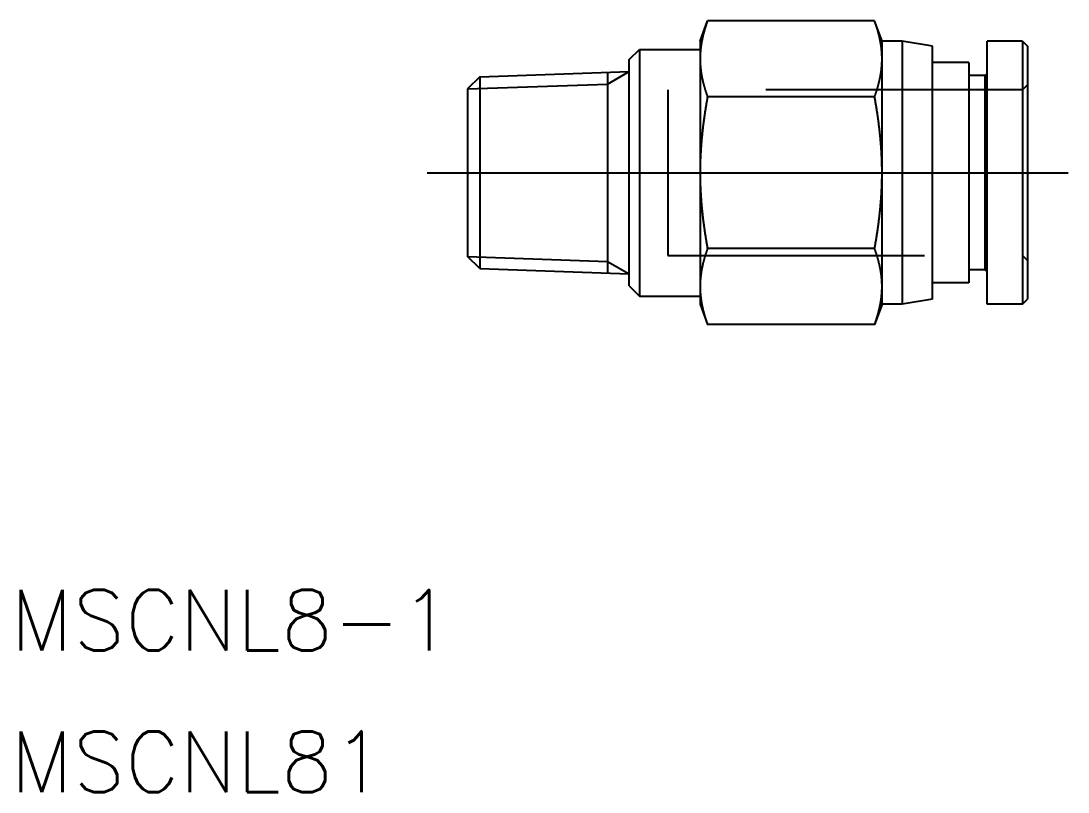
# Model space of a CAD drawing. Extents: x -76.6 to 9.5, y -30.6 to 9.5.
# Drawn here: x -76.6 to -24.8, y -30.6 to 7.5 of the extents above; entities that cross this region are included whole.
import ezdxf

# ---------------------------------------------------------------- set-up
doc = ezdxf.new("R2010")
doc.units = 0
doc.linetypes.add('CENTER', pattern=[50.8, 31.75, -6.35, 6.35, -6.35])
doc.linetypes.add('DASHED', pattern=[19.05, 12.7, -6.35])
doc.layers.get('0').update_dxf_attribs({"linetype": 'CONTINUOUS'})
doc.layers.add('CENTER', color=1, linetype='CENTER')
doc.styles.get("Standard").update_dxf_attribs({"font": 'txt.shx', "height": 3, "bigfont": 'bigfont.shx'})

msp = doc.modelspace()

# ---------------------------------------------------------------- linework, layer by layer
at = {"color": 7, "linetype": 'CONTINUOUS'}
for p, q in [((-42.962, 6.5), (-42.596, 7.506)), ((-34.328, 7.506), (-42.596, 7.506)), ((-33.962, 6.5), (-34.328, 7.506)), ((-42.962, 6.5), (-42.962, 5.629)), ((-33.962, 5.629), (-33.962, 6.5)), ((-32.962, 6.5), (-33.962, 6.5)), ((-32.962, 6.5), (-32.962, -6.5)), ((-31.462, 6.25), (-32.962, 6.5)), ((-31.462, -6.25), (-31.462, 6.25)), ((-28.762, -6.5), (-28.762, 6.5)), ((-27.012, 6.5), (-28.762, 6.5)), ((-27.012, 6.5), (-27.012, -6.5)), ((-27.012, 6.5), (-26.762, 6.25)), ((-26.762, 6.25), (-26.762, -6.25)), ((-46.462, 5.6), (-45.962, 6.1)), ((-45.962, 6.1), (-45.962, -6.1)), ((-45.962, 6.1), (-42.962, 6.1)), ((-46.462, -5.6), (-46.462, 5.6)), ((-42.962, 5.629), (-42.962, 0)), ((-33.962, 0), (-33.962, 5.629)), ((-29.662, 5.45), (-31.462, 5.45)), ((-29.662, 5.45), (-29.662, -5.45)), ((-53.86, 4.746), (-54.462, 4.144)), ((-53.86, 4.746), (-46.462, 5.005)), ((-53.86, 4.746), (-53.86, -4.746)), ((-47.533, 4.967), (-47.533, -4.967)), ((-46.462, -5.005), (-46.462, 5.005)), ((-46.462, -5.005), (-46.462, 5.005)), ((-28.862, 4.8), (-29.662, 4.8)), ((-28.862, 4.8), (-28.762, 4.9)), ((-28.862, -4.8), (-28.862, 4.8)), ((-54.462, 4.144), (-54.462, -4.144)), ((-34.328, 3.753), (-42.596, 3.753)), ((-42.962, 0), (-42.962, -5.629)), ((-33.962, -5.629), (-33.962, 0)), ((-34.328, -3.753), (-42.596, -3.753)), ((-53.86, -4.746), (-54.462, -4.144)), ((-53.86, -4.746), (-46.462, -5.005)), ((-28.862, -4.8), (-29.662, -4.8)), ((-28.862, -4.8), (-28.762, -4.9)), ((-46.462, -5.6), (-45.962, -6.1)), ((-42.962, -5.629), (-42.962, -6.5)), ((-33.962, -6.5), (-33.962, -5.629)), ((-29.662, -5.45), (-31.462, -5.45)), ((-45.962, -6.1), (-42.962, -6.1)), ((-42.962, -6.5), (-42.596, -7.506)), ((-33.962, -6.5), (-34.328, -7.506)), ((-32.962, -6.5), (-33.962, -6.5)), ((-31.462, -6.25), (-32.962, -6.5)), ((-27.012, -6.5), (-28.762, -6.5)), ((-27.012, -6.5), (-26.762, -6.25)), ((-34.328, -7.506), (-42.596, -7.506))]:
    msp.add_line(p, q, dxfattribs=at)
at = {"color": 3, "linetype": 'CONTINUOUS'}
for p, q in [((-47.533, 4.386), (-46.462, 5.005)), ((-54.462, 4.144), (-47.533, 4.386)), ((-54.462, -4.144), (-47.533, -4.386)), ((-47.533, -4.386), (-46.462, -5.005))]:
    msp.add_line(p, q, dxfattribs=at)
at = {"color": 3, "linetype": 'DASHED'}
for p, q in [((-26.762, 4.35), (-27.012, 4.1)), ((-27.012, 4.1), (-44.562, 4.1)), ((-44.562, 4.1), (-44.562, -4.1)), ((-27.012, 4.1), (-27.012, -4.1)), ((-44.562, -4.1), (-27.012, -4.1)), ((-27.012, -4.1), (-26.762, -4.35))]:
    msp.add_line(p, q, dxfattribs=at)
at = {"color": 7}
for points in [[(-42.596, 7.506, 0), (-42.604, 7.485, 0), (-42.611, 7.464, 0), (-42.618, 7.443, 0), (-42.626, 7.422, 0), (-42.633, 7.401, 0), (-42.64, 7.381, 0), (-42.647, 7.36, 0), (-42.654, 7.339, 0), (-42.661, 7.319, 0), (-42.668, 7.298, 0), (-42.675, 7.278, 0), (-42.682, 7.257, 0), (-42.688, 7.237, 0), (-42.695, 7.217, 0), (-42.701, 7.196, 0), (-42.708, 7.176, 0), (-42.714, 7.156, 0), (-42.72, 7.136, 0), (-42.726, 7.116, 0), (-42.732, 7.095, 0), (-42.738, 7.075, 0), (-42.744, 7.055, 0), (-42.75, 7.035, 0), (-42.756, 7.015, 0), (-42.761, 6.995, 0), (-42.767, 6.976, 0), (-42.773, 6.956, 0), (-42.778, 6.936, 0), (-42.783, 6.916, 0), (-42.788, 6.896, 0), (-42.794, 6.877, 0), (-42.799, 6.857, 0), (-42.804, 6.837, 0), (-42.809, 6.817, 0), (-42.814, 6.798, 0), (-42.818, 6.778, 0), (-42.823, 6.759, 0), (-42.828, 6.739, 0), (-42.832, 6.72, 0), (-42.837, 6.7, 0), (-42.841, 6.68, 0), (-42.846, 6.661, 0), (-42.85, 6.641, 0), (-42.854, 6.622, 0), (-42.858, 6.603, 0), (-42.862, 6.583, 0), (-42.866, 6.564, 0), (-42.87, 6.544, 0), (-42.874, 6.525, 0), (-42.877, 6.506, 0), (-42.881, 6.486, 0), (-42.885, 6.467, 0), (-42.888, 6.447, 0), (-42.892, 6.428, 0), (-42.895, 6.409, 0), (-42.898, 6.389, 0), (-42.901, 6.37, 0), (-42.904, 6.351, 0), (-42.907, 6.331, 0), (-42.91, 6.312, 0), (-42.913, 6.293, 0), (-42.916, 6.273, 0), (-42.919, 6.254, 0), (-42.921, 6.235, 0), (-42.924, 6.215, 0), (-42.926, 6.196, 0), (-42.929, 6.177, 0), (-42.931, 6.157, 0), (-42.933, 6.138, 0), (-42.935, 6.119, 0), (-42.937, 6.099, 0), (-42.939, 6.08, 0), (-42.941, 6.061, 0), (-42.943, 6.041, 0), (-42.945, 6.022, 0), (-42.946, 6.002, 0), (-42.948, 5.983, 0), (-42.95, 5.963, 0), (-42.951, 5.944, 0), (-42.952, 5.924, 0), (-42.953, 5.905, 0), (-42.955, 5.885, 0), (-42.956, 5.866, 0), (-42.957, 5.846, 0), (-42.958, 5.827, 0), (-42.958, 5.807, 0), (-42.959, 5.787, 0), (-42.96, 5.768, 0), (-42.96, 5.748, 0), (-42.961, 5.728, 0), (-42.961, 5.709, 0), (-42.962, 5.689, 0), (-42.962, 5.669, 0), (-42.962, 5.649, 0), (-42.962, 5.629, 0)], [(-33.962, 5.629, 0), (-33.962, 5.65, 0), (-33.962, 5.67, 0), (-33.962, 5.69, 0), (-33.963, 5.71, 0), (-33.963, 5.731, 0), (-33.964, 5.751, 0), (-33.964, 5.771, 0), (-33.965, 5.791, 0), (-33.966, 5.811, 0), (-33.967, 5.831, 0), (-33.967, 5.851, 0), (-33.968, 5.871, 0), (-33.97, 5.891, 0), (-33.971, 5.911, 0), (-33.972, 5.93, 0), (-33.974, 5.95, 0), (-33.975, 5.97, 0), (-33.977, 5.99, 0), (-33.978, 6.009, 0), (-33.98, 6.029, 0), (-33.982, 6.049, 0), (-33.983, 6.068, 0), (-33.985, 6.088, 0), (-33.987, 6.108, 0), (-33.99, 6.127, 0), (-33.992, 6.147, 0), (-33.994, 6.166, 0), (-33.996, 6.186, 0), (-33.999, 6.205, 0), (-34.001, 6.225, 0), (-34.004, 6.244, 0), (-34.007, 6.264, 0), (-34.009, 6.283, 0), (-34.012, 6.303, 0), (-34.015, 6.322, 0), (-34.018, 6.342, 0), (-34.021, 6.361, 0), (-34.024, 6.381, 0), (-34.028, 6.4, 0), (-34.031, 6.419, 0), (-34.034, 6.439, 0), (-34.038, 6.458, 0), (-34.041, 6.478, 0), (-34.045, 6.497, 0), (-34.048, 6.516, 0), (-34.052, 6.536, 0), (-34.056, 6.555, 0), (-34.06, 6.575, 0), (-34.064, 6.594, 0), (-34.068, 6.613, 0), (-34.072, 6.633, 0), (-34.076, 6.652, 0), (-34.081, 6.672, 0), (-34.085, 6.691, 0), (-34.09, 6.711, 0), (-34.094, 6.73, 0), (-34.099, 6.75, 0), (-34.103, 6.769, 0), (-34.108, 6.789, 0), (-34.113, 6.808, 0), (-34.118, 6.828, 0), (-34.123, 6.847, 0), (-34.128, 6.867, 0), (-34.133, 6.886, 0), (-34.138, 6.906, 0), (-34.143, 6.925, 0), (-34.148, 6.945, 0), (-34.154, 6.965, 0), (-34.159, 6.984, 0), (-34.165, 7.004, 0), (-34.171, 7.024, 0), (-34.176, 7.044, 0), (-34.182, 7.063, 0), (-34.188, 7.083, 0), (-34.194, 7.103, 0), (-34.2, 7.123, 0), (-34.206, 7.143, 0), (-34.212, 7.162, 0), (-34.218, 7.182, 0), (-34.224, 7.202, 0), (-34.231, 7.222, 0), (-34.237, 7.242, 0), (-34.244, 7.262, 0), (-34.25, 7.282, 0), (-34.257, 7.302, 0), (-34.264, 7.323, 0), (-34.271, 7.343, 0), (-34.278, 7.363, 0), (-34.285, 7.383, 0), (-34.292, 7.404, 0), (-34.299, 7.424, 0), (-34.306, 7.444, 0), (-34.313, 7.465, 0), (-34.321, 7.485, 0), (-34.328, 7.506, 0)], [(-42.962, 5.629, 0), (-42.962, 5.609, 0), (-42.962, 5.589, 0), (-42.962, 5.57, 0), (-42.961, 5.55, 0), (-42.961, 5.53, 0), (-42.96, 5.51, 0), (-42.96, 5.491, 0), (-42.959, 5.471, 0), (-42.958, 5.451, 0), (-42.958, 5.432, 0), (-42.957, 5.412, 0), (-42.956, 5.392, 0), (-42.955, 5.373, 0), (-42.953, 5.353, 0), (-42.952, 5.334, 0), (-42.951, 5.314, 0), (-42.95, 5.295, 0), (-42.948, 5.275, 0), (-42.946, 5.256, 0), (-42.945, 5.237, 0), (-42.943, 5.217, 0), (-42.941, 5.198, 0), (-42.939, 5.178, 0), (-42.937, 5.159, 0), (-42.935, 5.14, 0), (-42.933, 5.12, 0), (-42.931, 5.101, 0), (-42.929, 5.082, 0), (-42.926, 5.062, 0), (-42.924, 5.043, 0), (-42.921, 5.024, 0), (-42.919, 5.004, 0), (-42.916, 4.985, 0), (-42.913, 4.966, 0), (-42.91, 4.946, 0), (-42.907, 4.927, 0), (-42.904, 4.908, 0), (-42.901, 4.888, 0), (-42.898, 4.869, 0), (-42.895, 4.85, 0), (-42.892, 4.83, 0), (-42.888, 4.811, 0), (-42.885, 4.792, 0), (-42.881, 4.772, 0), (-42.877, 4.753, 0), (-42.874, 4.733, 0), (-42.87, 4.714, 0), (-42.866, 4.695, 0), (-42.862, 4.675, 0), (-42.858, 4.656, 0), (-42.854, 4.636, 0), (-42.85, 4.617, 0), (-42.846, 4.597, 0), (-42.841, 4.578, 0), (-42.837, 4.558, 0), (-42.832, 4.539, 0), (-42.828, 4.519, 0), (-42.823, 4.5, 0), (-42.818, 4.48, 0), (-42.814, 4.46, 0), (-42.809, 4.441, 0), (-42.804, 4.421, 0), (-42.799, 4.401, 0), (-42.794, 4.382, 0), (-42.788, 4.362, 0), (-42.783, 4.342, 0), (-42.778, 4.322, 0), (-42.773, 4.303, 0), (-42.767, 4.283, 0), (-42.761, 4.263, 0), (-42.756, 4.243, 0), (-42.75, 4.223, 0), (-42.744, 4.203, 0), (-42.738, 4.183, 0), (-42.732, 4.163, 0), (-42.726, 4.143, 0), (-42.72, 4.123, 0), (-42.714, 4.103, 0), (-42.708, 4.082, 0), (-42.701, 4.062, 0), (-42.695, 4.042, 0), (-42.688, 4.021, 0), (-42.682, 4.001, 0), (-42.675, 3.981, 0), (-42.668, 3.96, 0), (-42.661, 3.94, 0), (-42.654, 3.919, 0), (-42.647, 3.898, 0), (-42.64, 3.878, 0), (-42.633, 3.857, 0), (-42.626, 3.836, 0), (-42.618, 3.816, 0), (-42.611, 3.795, 0), (-42.604, 3.774, 0), (-42.596, 3.753, 0)], [(-34.328, 3.753, 0), (-34.321, 3.773, 0), (-34.313, 3.794, 0), (-34.306, 3.814, 0), (-34.299, 3.834, 0), (-34.292, 3.855, 0), (-34.285, 3.875, 0), (-34.278, 3.895, 0), (-34.271, 3.916, 0), (-34.264, 3.936, 0), (-34.257, 3.956, 0), (-34.25, 3.976, 0), (-34.244, 3.996, 0), (-34.237, 4.016, 0), (-34.231, 4.036, 0), (-34.224, 4.056, 0), (-34.218, 4.076, 0), (-34.212, 4.096, 0), (-34.206, 4.116, 0), (-34.2, 4.136, 0), (-34.194, 4.155, 0), (-34.188, 4.175, 0), (-34.182, 4.195, 0), (-34.176, 4.215, 0), (-34.171, 4.235, 0), (-34.165, 4.254, 0), (-34.159, 4.274, 0), (-34.154, 4.294, 0), (-34.148, 4.313, 0), (-34.143, 4.333, 0), (-34.138, 4.352, 0), (-34.133, 4.372, 0), (-34.128, 4.392, 0), (-34.123, 4.411, 0), (-34.118, 4.431, 0), (-34.113, 4.45, 0), (-34.108, 4.47, 0), (-34.103, 4.489, 0), (-34.099, 4.509, 0), (-34.094, 4.528, 0), (-34.09, 4.548, 0), (-34.085, 4.567, 0), (-34.081, 4.587, 0), (-34.076, 4.606, 0), (-34.072, 4.625, 0), (-34.068, 4.645, 0), (-34.064, 4.664, 0), (-34.06, 4.684, 0), (-34.056, 4.703, 0), (-34.052, 4.723, 0), (-34.048, 4.742, 0), (-34.045, 4.761, 0), (-34.041, 4.781, 0), (-34.038, 4.8, 0), (-34.034, 4.82, 0), (-34.031, 4.839, 0), (-34.028, 4.858, 0), (-34.024, 4.878, 0), (-34.021, 4.897, 0), (-34.018, 4.917, 0), (-34.015, 4.936, 0), (-34.012, 4.956, 0), (-34.009, 4.975, 0), (-34.007, 4.994, 0), (-34.004, 5.014, 0), (-34.001, 5.033, 0), (-33.999, 5.053, 0), (-33.996, 5.072, 0), (-33.994, 5.092, 0), (-33.992, 5.112, 0), (-33.99, 5.131, 0), (-33.987, 5.151, 0), (-33.985, 5.17, 0), (-33.983, 5.19, 0), (-33.982, 5.21, 0), (-33.98, 5.229, 0), (-33.978, 5.249, 0), (-33.977, 5.269, 0), (-33.975, 5.288, 0), (-33.974, 5.308, 0), (-33.972, 5.328, 0), (-33.971, 5.348, 0), (-33.97, 5.368, 0), (-33.968, 5.388, 0), (-33.967, 5.407, 0), (-33.967, 5.427, 0), (-33.966, 5.447, 0), (-33.965, 5.467, 0), (-33.964, 5.488, 0), (-33.964, 5.508, 0), (-33.963, 5.528, 0), (-33.963, 5.548, 0), (-33.962, 5.568, 0), (-33.962, 5.588, 0), (-33.962, 5.609, 0), (-33.962, 5.629, 0)], [(-42.596, 3.753, 0), (-42.604, 3.711, 0), (-42.611, 3.669, 0), (-42.618, 3.627, 0), (-42.626, 3.586, 0), (-42.633, 3.544, 0), (-42.64, 3.503, 0), (-42.647, 3.461, 0), (-42.654, 3.42, 0), (-42.661, 3.379, 0), (-42.668, 3.338, 0), (-42.675, 3.297, 0), (-42.682, 3.256, 0), (-42.688, 3.216, 0), (-42.695, 3.175, 0), (-42.701, 3.134, 0), (-42.708, 3.094, 0), (-42.714, 3.053, 0), (-42.72, 3.013, 0), (-42.726, 2.973, 0), (-42.732, 2.933, 0), (-42.738, 2.892, 0), (-42.744, 2.852, 0), (-42.75, 2.812, 0), (-42.756, 2.772, 0), (-42.761, 2.733, 0), (-42.767, 2.693, 0), (-42.773, 2.653, 0), (-42.778, 2.613, 0), (-42.783, 2.574, 0), (-42.788, 2.534, 0), (-42.794, 2.495, 0), (-42.799, 2.455, 0), (-42.804, 2.416, 0), (-42.809, 2.377, 0), (-42.814, 2.337, 0), (-42.818, 2.298, 0), (-42.823, 2.259, 0), (-42.828, 2.22, 0), (-42.832, 2.181, 0), (-42.837, 2.142, 0), (-42.841, 2.103, 0), (-42.846, 2.064, 0), (-42.85, 2.025, 0), (-42.854, 1.986, 0), (-42.858, 1.947, 0), (-42.862, 1.908, 0), (-42.866, 1.869, 0), (-42.87, 1.83, 0), (-42.874, 1.792, 0), (-42.877, 1.753, 0), (-42.881, 1.714, 0), (-42.885, 1.675, 0), (-42.888, 1.637, 0), (-42.892, 1.598, 0), (-42.895, 1.559, 0), (-42.898, 1.521, 0), (-42.901, 1.482, 0), (-42.904, 1.443, 0), (-42.907, 1.405, 0), (-42.91, 1.366, 0), (-42.913, 1.327, 0), (-42.916, 1.289, 0), (-42.919, 1.25, 0), (-42.921, 1.211, 0), (-42.924, 1.173, 0), (-42.926, 1.134, 0), (-42.929, 1.095, 0), (-42.931, 1.057, 0), (-42.933, 1.018, 0), (-42.935, 0.979, 0), (-42.937, 0.94, 0), (-42.939, 0.902, 0), (-42.941, 0.863, 0), (-42.943, 0.824, 0), (-42.945, 0.785, 0), (-42.946, 0.746, 0), (-42.948, 0.708, 0), (-42.95, 0.669, 0), (-42.951, 0.63, 0), (-42.952, 0.591, 0), (-42.953, 0.552, 0), (-42.955, 0.513, 0), (-42.956, 0.473, 0), (-42.957, 0.434, 0), (-42.958, 0.395, 0), (-42.958, 0.356, 0), (-42.959, 0.317, 0), (-42.96, 0.277, 0), (-42.96, 0.238, 0), (-42.961, 0.198, 0), (-42.961, 0.159, 0), (-42.962, 0.119, 0), (-42.962, 0.08, 0), (-42.962, 0.04, 0), (-42.962, 0, 0)], [(-33.962, 0, 0), (-33.962, 0.041, 0), (-33.962, 0.081, 0), (-33.962, 0.122, 0), (-33.963, 0.162, 0), (-33.963, 0.203, 0), (-33.964, 0.243, 0), (-33.964, 0.283, 0), (-33.965, 0.323, 0), (-33.966, 0.363, 0), (-33.967, 0.403, 0), (-33.967, 0.443, 0), (-33.968, 0.483, 0), (-33.97, 0.523, 0), (-33.971, 0.563, 0), (-33.972, 0.602, 0), (-33.974, 0.642, 0), (-33.975, 0.682, 0), (-33.977, 0.721, 0), (-33.978, 0.76, 0), (-33.98, 0.8, 0), (-33.982, 0.839, 0), (-33.983, 0.878, 0), (-33.985, 0.918, 0), (-33.987, 0.957, 0), (-33.99, 0.996, 0), (-33.992, 1.035, 0), (-33.994, 1.074, 0), (-33.996, 1.113, 0), (-33.999, 1.152, 0), (-34.001, 1.191, 0), (-34.004, 1.23, 0), (-34.007, 1.269, 0), (-34.009, 1.308, 0), (-34.012, 1.347, 0), (-34.015, 1.386, 0), (-34.018, 1.425, 0), (-34.021, 1.464, 0), (-34.024, 1.503, 0), (-34.028, 1.542, 0), (-34.031, 1.58, 0), (-34.034, 1.619, 0), (-34.038, 1.658, 0), (-34.041, 1.697, 0), (-34.045, 1.736, 0), (-34.048, 1.774, 0), (-34.052, 1.813, 0), (-34.056, 1.852, 0), (-34.06, 1.891, 0), (-34.064, 1.93, 0), (-34.068, 1.969, 0), (-34.072, 2.007, 0), (-34.076, 2.046, 0), (-34.081, 2.085, 0), (-34.085, 2.124, 0), (-34.09, 2.163, 0), (-34.094, 2.202, 0), (-34.099, 2.241, 0), (-34.103, 2.28, 0), (-34.108, 2.319, 0), (-34.113, 2.358, 0), (-34.118, 2.397, 0), (-34.123, 2.436, 0), (-34.128, 2.475, 0), (-34.133, 2.514, 0), (-34.138, 2.553, 0), (-34.143, 2.593, 0), (-34.148, 2.632, 0), (-34.154, 2.671, 0), (-34.159, 2.71, 0), (-34.165, 2.75, 0), (-34.171, 2.789, 0), (-34.176, 2.829, 0), (-34.182, 2.868, 0), (-34.188, 2.908, 0), (-34.194, 2.947, 0), (-34.2, 2.987, 0), (-34.206, 3.027, 0), (-34.212, 3.067, 0), (-34.218, 3.106, 0), (-34.224, 3.146, 0), (-34.231, 3.186, 0), (-34.237, 3.226, 0), (-34.244, 3.266, 0), (-34.25, 3.306, 0), (-34.257, 3.347, 0), (-34.264, 3.387, 0), (-34.271, 3.427, 0), (-34.278, 3.468, 0), (-34.285, 3.508, 0), (-34.292, 3.549, 0), (-34.299, 3.589, 0), (-34.306, 3.63, 0), (-34.313, 3.671, 0), (-34.321, 3.712, 0), (-34.328, 3.753, 0)], [(-42.962, 0, 0), (-42.962, -0.04, 0), (-42.962, -0.08, 0), (-42.962, -0.119, 0), (-42.961, -0.159, 0), (-42.961, -0.198, 0), (-42.96, -0.238, 0), (-42.96, -0.277, 0), (-42.959, -0.317, 0), (-42.958, -0.356, 0), (-42.958, -0.395, 0), (-42.957, -0.434, 0), (-42.956, -0.473, 0), (-42.955, -0.513, 0), (-42.953, -0.552, 0), (-42.952, -0.591, 0), (-42.951, -0.63, 0), (-42.95, -0.669, 0), (-42.948, -0.708, 0), (-42.946, -0.746, 0), (-42.945, -0.785, 0), (-42.943, -0.824, 0), (-42.941, -0.863, 0), (-42.939, -0.902, 0), (-42.937, -0.94, 0), (-42.935, -0.979, 0), (-42.933, -1.018, 0), (-42.931, -1.057, 0), (-42.929, -1.095, 0), (-42.926, -1.134, 0), (-42.924, -1.173, 0), (-42.921, -1.211, 0), (-42.919, -1.25, 0), (-42.916, -1.289, 0), (-42.913, -1.327, 0), (-42.91, -1.366, 0), (-42.907, -1.405, 0), (-42.904, -1.443, 0), (-42.901, -1.482, 0), (-42.898, -1.521, 0), (-42.895, -1.559, 0), (-42.892, -1.598, 0), (-42.888, -1.637, 0), (-42.885, -1.675, 0), (-42.881, -1.714, 0), (-42.877, -1.753, 0), (-42.874, -1.792, 0), (-42.87, -1.83, 0), (-42.866, -1.869, 0), (-42.862, -1.908, 0), (-42.858, -1.947, 0), (-42.854, -1.986, 0), (-42.85, -2.025, 0), (-42.846, -2.064, 0), (-42.841, -2.103, 0), (-42.837, -2.142, 0), (-42.832, -2.181, 0), (-42.828, -2.22, 0), (-42.823, -2.259, 0), (-42.818, -2.298, 0), (-42.814, -2.337, 0), (-42.809, -2.377, 0), (-42.804, -2.416, 0), (-42.799, -2.455, 0), (-42.794, -2.495, 0), (-42.788, -2.534, 0), (-42.783, -2.574, 0), (-42.778, -2.613, 0), (-42.773, -2.653, 0), (-42.767, -2.693, 0), (-42.761, -2.733, 0), (-42.756, -2.772, 0), (-42.75, -2.812, 0), (-42.744, -2.852, 0), (-42.738, -2.892, 0), (-42.732, -2.933, 0), (-42.726, -2.973, 0), (-42.72, -3.013, 0), (-42.714, -3.053, 0), (-42.708, -3.094, 0), (-42.701, -3.134, 0), (-42.695, -3.175, 0), (-42.688, -3.216, 0), (-42.682, -3.256, 0), (-42.675, -3.297, 0), (-42.668, -3.338, 0), (-42.661, -3.379, 0), (-42.654, -3.42, 0), (-42.647, -3.461, 0), (-42.64, -3.503, 0), (-42.633, -3.544, 0), (-42.626, -3.586, 0), (-42.618, -3.627, 0), (-42.611, -3.669, 0), (-42.604, -3.711, 0), (-42.596, -3.753, 0)], [(-34.328, -3.753, 0), (-34.321, -3.712, 0), (-34.313, -3.671, 0), (-34.306, -3.63, 0), (-34.299, -3.589, 0), (-34.292, -3.549, 0), (-34.285, -3.508, 0), (-34.278, -3.468, 0), (-34.271, -3.427, 0), (-34.264, -3.387, 0), (-34.257, -3.347, 0), (-34.25, -3.306, 0), (-34.244, -3.266, 0), (-34.237, -3.226, 0), (-34.231, -3.186, 0), (-34.224, -3.146, 0), (-34.218, -3.106, 0), (-34.212, -3.067, 0), (-34.206, -3.027, 0), (-34.2, -2.987, 0), (-34.194, -2.947, 0), (-34.188, -2.908, 0), (-34.182, -2.868, 0), (-34.176, -2.829, 0), (-34.171, -2.789, 0), (-34.165, -2.75, 0), (-34.159, -2.71, 0), (-34.154, -2.671, 0), (-34.148, -2.632, 0), (-34.143, -2.593, 0), (-34.138, -2.553, 0), (-34.133, -2.514, 0), (-34.128, -2.475, 0), (-34.123, -2.436, 0), (-34.118, -2.397, 0), (-34.113, -2.358, 0), (-34.108, -2.319, 0), (-34.103, -2.28, 0), (-34.099, -2.241, 0), (-34.094, -2.202, 0), (-34.09, -2.163, 0), (-34.085, -2.124, 0), (-34.081, -2.085, 0), (-34.076, -2.046, 0), (-34.072, -2.007, 0), (-34.068, -1.969, 0), (-34.064, -1.93, 0), (-34.06, -1.891, 0), (-34.056, -1.852, 0), (-34.052, -1.813, 0), (-34.048, -1.774, 0), (-34.045, -1.736, 0), (-34.041, -1.697, 0), (-34.038, -1.658, 0), (-34.034, -1.619, 0), (-34.031, -1.58, 0), (-34.028, -1.542, 0), (-34.024, -1.503, 0), (-34.021, -1.464, 0), (-34.018, -1.425, 0), (-34.015, -1.386, 0), (-34.012, -1.347, 0), (-34.009, -1.308, 0), (-34.007, -1.269, 0), (-34.004, -1.23, 0), (-34.001, -1.191, 0), (-33.999, -1.152, 0), (-33.996, -1.113, 0), (-33.994, -1.074, 0), (-33.992, -1.035, 0), (-33.99, -0.996, 0), (-33.987, -0.957, 0), (-33.985, -0.918, 0), (-33.983, -0.878, 0), (-33.982, -0.839, 0), (-33.98, -0.8, 0), (-33.978, -0.76, 0), (-33.977, -0.721, 0), (-33.975, -0.682, 0), (-33.974, -0.642, 0), (-33.972, -0.602, 0), (-33.971, -0.563, 0), (-33.97, -0.523, 0), (-33.968, -0.483, 0), (-33.967, -0.443, 0), (-33.967, -0.403, 0), (-33.966, -0.363, 0), (-33.965, -0.323, 0), (-33.964, -0.283, 0), (-33.964, -0.243, 0), (-33.963, -0.203, 0), (-33.963, -0.162, 0), (-33.962, -0.122, 0), (-33.962, -0.081, 0), (-33.962, -0.041, 0), (-33.962, 0, 0)], [(-42.596, -3.753, 0), (-42.604, -3.774, 0), (-42.611, -3.795, 0), (-42.618, -3.816, 0), (-42.626, -3.836, 0), (-42.633, -3.857, 0), (-42.64, -3.878, 0), (-42.647, -3.898, 0), (-42.654, -3.919, 0), (-42.661, -3.94, 0), (-42.668, -3.96, 0), (-42.675, -3.981, 0), (-42.682, -4.001, 0), (-42.688, -4.021, 0), (-42.695, -4.042, 0), (-42.701, -4.062, 0), (-42.708, -4.082, 0), (-42.714, -4.103, 0), (-42.72, -4.123, 0), (-42.726, -4.143, 0), (-42.732, -4.163, 0), (-42.738, -4.183, 0), (-42.744, -4.203, 0), (-42.75, -4.223, 0), (-42.756, -4.243, 0), (-42.761, -4.263, 0), (-42.767, -4.283, 0), (-42.773, -4.303, 0), (-42.778, -4.322, 0), (-42.783, -4.342, 0), (-42.788, -4.362, 0), (-42.794, -4.382, 0), (-42.799, -4.401, 0), (-42.804, -4.421, 0), (-42.809, -4.441, 0), (-42.814, -4.46, 0), (-42.818, -4.48, 0), (-42.823, -4.5, 0), (-42.828, -4.519, 0), (-42.832, -4.539, 0), (-42.837, -4.558, 0), (-42.841, -4.578, 0), (-42.846, -4.597, 0), (-42.85, -4.617, 0), (-42.854, -4.636, 0), (-42.858, -4.656, 0), (-42.862, -4.675, 0), (-42.866, -4.695, 0), (-42.87, -4.714, 0), (-42.874, -4.733, 0), (-42.877, -4.753, 0), (-42.881, -4.772, 0), (-42.885, -4.792, 0), (-42.888, -4.811, 0), (-42.892, -4.83, 0), (-42.895, -4.85, 0), (-42.898, -4.869, 0), (-42.901, -4.888, 0), (-42.904, -4.908, 0), (-42.907, -4.927, 0), (-42.91, -4.946, 0), (-42.913, -4.966, 0), (-42.916, -4.985, 0), (-42.919, -5.004, 0), (-42.921, -5.024, 0), (-42.924, -5.043, 0), (-42.926, -5.062, 0), (-42.929, -5.082, 0), (-42.931, -5.101, 0), (-42.933, -5.12, 0), (-42.935, -5.14, 0), (-42.937, -5.159, 0), (-42.939, -5.178, 0), (-42.941, -5.198, 0), (-42.943, -5.217, 0), (-42.945, -5.237, 0), (-42.946, -5.256, 0), (-42.948, -5.275, 0), (-42.95, -5.295, 0), (-42.951, -5.314, 0), (-42.952, -5.334, 0), (-42.953, -5.353, 0), (-42.955, -5.373, 0), (-42.956, -5.392, 0), (-42.957, -5.412, 0), (-42.958, -5.432, 0), (-42.958, -5.451, 0), (-42.959, -5.471, 0), (-42.96, -5.491, 0), (-42.96, -5.51, 0), (-42.961, -5.53, 0), (-42.961, -5.55, 0), (-42.962, -5.57, 0), (-42.962, -5.589, 0), (-42.962, -5.609, 0), (-42.962, -5.629, 0)], [(-33.962, -5.629, 0), (-33.962, -5.609, 0), (-33.962, -5.588, 0), (-33.962, -5.568, 0), (-33.963, -5.548, 0), (-33.963, -5.528, 0), (-33.964, -5.508, 0), (-33.964, -5.488, 0), (-33.965, -5.467, 0), (-33.966, -5.447, 0), (-33.967, -5.427, 0), (-33.967, -5.407, 0), (-33.968, -5.388, 0), (-33.97, -5.368, 0), (-33.971, -5.348, 0), (-33.972, -5.328, 0), (-33.974, -5.308, 0), (-33.975, -5.288, 0), (-33.977, -5.269, 0), (-33.978, -5.249, 0), (-33.98, -5.229, 0), (-33.982, -5.21, 0), (-33.983, -5.19, 0), (-33.985, -5.17, 0), (-33.987, -5.151, 0), (-33.99, -5.131, 0), (-33.992, -5.112, 0), (-33.994, -5.092, 0), (-33.996, -5.072, 0), (-33.999, -5.053, 0), (-34.001, -5.033, 0), (-34.004, -5.014, 0), (-34.007, -4.994, 0), (-34.009, -4.975, 0), (-34.012, -4.956, 0), (-34.015, -4.936, 0), (-34.018, -4.917, 0), (-34.021, -4.897, 0), (-34.024, -4.878, 0), (-34.028, -4.858, 0), (-34.031, -4.839, 0), (-34.034, -4.82, 0), (-34.038, -4.8, 0), (-34.041, -4.781, 0), (-34.045, -4.761, 0), (-34.048, -4.742, 0), (-34.052, -4.723, 0), (-34.056, -4.703, 0), (-34.06, -4.684, 0), (-34.064, -4.664, 0), (-34.068, -4.645, 0), (-34.072, -4.625, 0), (-34.076, -4.606, 0), (-34.081, -4.587, 0), (-34.085, -4.567, 0), (-34.09, -4.548, 0), (-34.094, -4.528, 0), (-34.099, -4.509, 0), (-34.103, -4.489, 0), (-34.108, -4.47, 0), (-34.113, -4.45, 0), (-34.118, -4.431, 0), (-34.123, -4.411, 0), (-34.128, -4.392, 0), (-34.133, -4.372, 0), (-34.138, -4.352, 0), (-34.143, -4.333, 0), (-34.148, -4.313, 0), (-34.154, -4.294, 0), (-34.159, -4.274, 0), (-34.165, -4.254, 0), (-34.171, -4.235, 0), (-34.176, -4.215, 0), (-34.182, -4.195, 0), (-34.188, -4.175, 0), (-34.194, -4.155, 0), (-34.2, -4.136, 0), (-34.206, -4.116, 0), (-34.212, -4.096, 0), (-34.218, -4.076, 0), (-34.224, -4.056, 0), (-34.231, -4.036, 0), (-34.237, -4.016, 0), (-34.244, -3.996, 0), (-34.25, -3.976, 0), (-34.257, -3.956, 0), (-34.264, -3.936, 0), (-34.271, -3.916, 0), (-34.278, -3.895, 0), (-34.285, -3.875, 0), (-34.292, -3.855, 0), (-34.299, -3.834, 0), (-34.306, -3.814, 0), (-34.313, -3.794, 0), (-34.321, -3.773, 0), (-34.328, -3.753, 0)], [(-42.962, -5.629, 0), (-42.962, -5.649, 0), (-42.962, -5.669, 0), (-42.962, -5.689, 0), (-42.961, -5.709, 0), (-42.961, -5.728, 0), (-42.96, -5.748, 0), (-42.96, -5.768, 0), (-42.959, -5.787, 0), (-42.958, -5.807, 0), (-42.958, -5.827, 0), (-42.957, -5.846, 0), (-42.956, -5.866, 0), (-42.955, -5.885, 0), (-42.953, -5.905, 0), (-42.952, -5.924, 0), (-42.951, -5.944, 0), (-42.95, -5.963, 0), (-42.948, -5.983, 0), (-42.946, -6.002, 0), (-42.945, -6.022, 0), (-42.943, -6.041, 0), (-42.941, -6.061, 0), (-42.939, -6.08, 0), (-42.937, -6.099, 0), (-42.935, -6.119, 0), (-42.933, -6.138, 0), (-42.931, -6.157, 0), (-42.929, -6.177, 0), (-42.926, -6.196, 0), (-42.924, -6.215, 0), (-42.921, -6.235, 0), (-42.919, -6.254, 0), (-42.916, -6.273, 0), (-42.913, -6.293, 0), (-42.91, -6.312, 0), (-42.907, -6.331, 0), (-42.904, -6.351, 0), (-42.901, -6.37, 0), (-42.898, -6.389, 0), (-42.895, -6.409, 0), (-42.892, -6.428, 0), (-42.888, -6.447, 0), (-42.885, -6.467, 0), (-42.881, -6.486, 0), (-42.877, -6.506, 0), (-42.874, -6.525, 0), (-42.87, -6.544, 0), (-42.866, -6.564, 0), (-42.862, -6.583, 0), (-42.858, -6.603, 0), (-42.854, -6.622, 0), (-42.85, -6.641, 0), (-42.846, -6.661, 0), (-42.841, -6.68, 0), (-42.837, -6.7, 0), (-42.832, -6.72, 0), (-42.828, -6.739, 0), (-42.823, -6.759, 0), (-42.818, -6.778, 0), (-42.814, -6.798, 0), (-42.809, -6.817, 0), (-42.804, -6.837, 0), (-42.799, -6.857, 0), (-42.794, -6.877, 0), (-42.788, -6.896, 0), (-42.783, -6.916, 0), (-42.778, -6.936, 0), (-42.773, -6.956, 0), (-42.767, -6.976, 0), (-42.761, -6.995, 0), (-42.756, -7.015, 0), (-42.75, -7.035, 0), (-42.744, -7.055, 0), (-42.738, -7.075, 0), (-42.732, -7.095, 0), (-42.726, -7.116, 0), (-42.72, -7.136, 0), (-42.714, -7.156, 0), (-42.708, -7.176, 0), (-42.701, -7.196, 0), (-42.695, -7.217, 0), (-42.688, -7.237, 0), (-42.682, -7.257, 0), (-42.675, -7.278, 0), (-42.668, -7.298, 0), (-42.661, -7.319, 0), (-42.654, -7.339, 0), (-42.647, -7.36, 0), (-42.64, -7.381, 0), (-42.633, -7.401, 0), (-42.626, -7.422, 0), (-42.618, -7.443, 0), (-42.611, -7.464, 0), (-42.604, -7.485, 0), (-42.596, -7.506, 0)], [(-34.328, -7.506, 0), (-34.321, -7.485, 0), (-34.313, -7.465, 0), (-34.306, -7.444, 0), (-34.299, -7.424, 0), (-34.292, -7.404, 0), (-34.285, -7.383, 0), (-34.278, -7.363, 0), (-34.271, -7.343, 0), (-34.264, -7.323, 0), (-34.257, -7.302, 0), (-34.25, -7.282, 0), (-34.244, -7.262, 0), (-34.237, -7.242, 0), (-34.231, -7.222, 0), (-34.224, -7.202, 0), (-34.218, -7.182, 0), (-34.212, -7.162, 0), (-34.206, -7.143, 0), (-34.2, -7.123, 0), (-34.194, -7.103, 0), (-34.188, -7.083, 0), (-34.182, -7.063, 0), (-34.176, -7.044, 0), (-34.171, -7.024, 0), (-34.165, -7.004, 0), (-34.159, -6.984, 0), (-34.154, -6.965, 0), (-34.148, -6.945, 0), (-34.143, -6.925, 0), (-34.138, -6.906, 0), (-34.133, -6.886, 0), (-34.128, -6.867, 0), (-34.123, -6.847, 0), (-34.118, -6.828, 0), (-34.113, -6.808, 0), (-34.108, -6.789, 0), (-34.103, -6.769, 0), (-34.099, -6.75, 0), (-34.094, -6.73, 0), (-34.09, -6.711, 0), (-34.085, -6.691, 0), (-34.081, -6.672, 0), (-34.076, -6.652, 0), (-34.072, -6.633, 0), (-34.068, -6.613, 0), (-34.064, -6.594, 0), (-34.06, -6.575, 0), (-34.056, -6.555, 0), (-34.052, -6.536, 0), (-34.048, -6.516, 0), (-34.045, -6.497, 0), (-34.041, -6.478, 0), (-34.038, -6.458, 0), (-34.034, -6.439, 0), (-34.031, -6.419, 0), (-34.028, -6.4, 0), (-34.024, -6.381, 0), (-34.021, -6.361, 0), (-34.018, -6.342, 0), (-34.015, -6.322, 0), (-34.012, -6.303, 0), (-34.009, -6.283, 0), (-34.007, -6.264, 0), (-34.004, -6.244, 0), (-34.001, -6.225, 0), (-33.999, -6.205, 0), (-33.996, -6.186, 0), (-33.994, -6.166, 0), (-33.992, -6.147, 0), (-33.99, -6.127, 0), (-33.987, -6.108, 0), (-33.985, -6.088, 0), (-33.983, -6.068, 0), (-33.982, -6.049, 0), (-33.98, -6.029, 0), (-33.978, -6.009, 0), (-33.977, -5.99, 0), (-33.975, -5.97, 0), (-33.974, -5.95, 0), (-33.972, -5.93, 0), (-33.971, -5.911, 0), (-33.97, -5.891, 0), (-33.968, -5.871, 0), (-33.967, -5.851, 0), (-33.967, -5.831, 0), (-33.966, -5.811, 0), (-33.965, -5.791, 0), (-33.964, -5.771, 0), (-33.964, -5.751, 0), (-33.963, -5.731, 0), (-33.963, -5.71, 0), (-33.962, -5.69, 0), (-33.962, -5.67, 0), (-33.962, -5.65, 0), (-33.962, -5.629, 0)]]:
    msp.add_polyline3d(points, dxfattribs=at)
at = {"layer": 'CENTER', "color": 1, "linetype": 'CENTER'}
msp.add_line((-56.462, 0), (-24.762, 0), dxfattribs=at)

# ---------------------------------------------------------------- texts
at = {"color": 7, "linetype": 'CONTINUOUS'}
for s, p in [('MSCNL8-1', (-77.066, -23.632)), ('MSCNL81', (-77.066, -30.632))]:
    msp.add_text(s, height=3, dxfattribs=at).set_placement(p)

doc.saveas('drawing.dxf')
